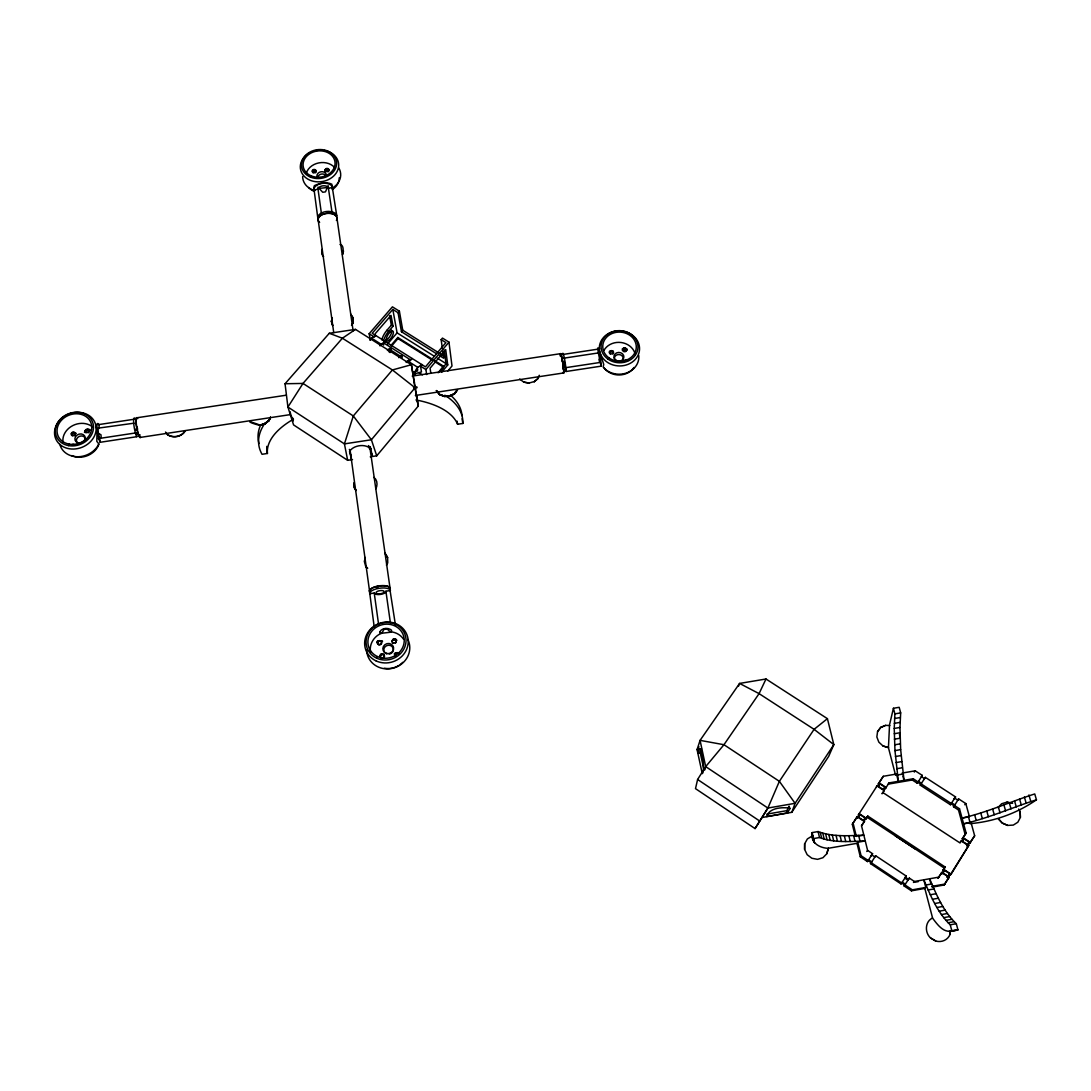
<?xml version="1.0" encoding="UTF-8"?>
<svg xmlns="http://www.w3.org/2000/svg" width="1091" height="1091" viewBox="0 0 1091 1091"><rect width="100%" height="100%" fill="white"/><g stroke="black" fill="none" stroke-linecap="round" stroke-linejoin="round"><path stroke-width="1.5" d="M321.981 253.944C322.486 242.938 320.522 255.362 323.632 256.644M826.869 853.667L828.328 848.266L826.869 853.667L822.941 857.717L817.541 859.34L811.84 858.249L807.163 854.689L804.612 849.398L804.626 843.82L807.395 838.924L812.072 836.101M804.612 849.398L804.681 843.738M879.837 783.829L878.037 786.611L883.124 789.925L884.91 787.143L879.837 783.829L879.223 784.743L878.214 784.088L883.287 776.301L896.461 774.037L898.343 781.306L894.961 750.608L894.238 728.447L894.893 713.869L893.42 708.277L899.189 707.309L900.675 712.887L899.98 727.465L900.661 749.626L904.03 780.324L902.898 775.974M374.227 627.066L369.685 592.822A10.596 4.009 -8.1 0 1 379 588.294A10.596 4.009 -8.1 0 1 389.923 589.576L395.488 625.307M599.341 350.743L603.718 364.367L603.173 367.135L605.982 369.904A19.924 17.388 3 0 0 628.034 372.399A19.924 17.388 3 0 0 638.767 355.557M378.632 624.638L374.227 593.04A5.946 2.25 -8.1 0 0 380.691 594.39A5.946 2.25 -8.1 0 0 385.969 591.267L390.483 590.422M599.45 349.106L599.532 348.07M950.302 931.537L950.002 934.442L950.384 931.469M563.42 358.23L598.345 352.939L597.663 348.315A9.942 1.05 81.6 0 1 599.532 352.843A9.942 1.05 81.6 0 1 601.1 364.762L601.114 366.167L566.065 371.499L565.574 368.99M598.345 352.939L601.114 366.167M813.531 840.875L813.559 838.584L819.518 837.533C834.056 842.975 850.053 841.516 865.258 840.929L857.771 842.238L856.994 843.329L828.069 848.321C819.546 847.952 810.136 842.688 812.154 832.597L818.1 831.56C832.61 837.111 848.621 835.706 863.827 835.147L857.853 836.197M889.82 725.542L885.578 725.365L880.723 727.411L877.573 731.584L876.85 736.957L878.828 742.112L883.014 745.985L888.442 747.676L895.588 775.292L896.461 774.037M765.991 678.997L759.077 693.631L723.96 744.717L705.686 766.618L697.599 779.492L695.499 788.643L755.054 828.587L767.9 808.049L779.369 781.333L814.091 729.333L827.414 718.669L765.991 678.997L739.589 683.43L700.067 740.366L697.067 749.626L702.263 773.628C706.095 770.682 700.19 737.284 697.94 753.295L700.367 752.981L701.118 750.226M704.936 769.782L705.686 766.618L700.067 740.366L723.96 744.717L779.369 781.333L795.094 803.317L791.793 812.318L762.5 817.432M365.308 557.46L364.339 561.415L365.703 566.42L367.585 568.288M332.209 318.163L331.378 321.313L332.687 325.418M343.529 250.998C340.406 261.622 346.474 245.27 339.997 244.507M331.528 321.272L332.346 318.163M328.173 185.647L325.445 191.88L322.718 192.275L318.722 187.938A5.264 2.987 11.2 0 1 317.999 187.147M389.064 351.929L388.86 350.838M893.42 708.277L889.547 724.738L888.442 747.676M538.108 378.413L534.235 381.714L538.108 378.413L539.24 375.263M370.722 449.137C365.99 443.232 353.157 445.019 349.529 451.592L351.561 459.406M738.416 686.334L739.589 683.43L759.077 693.631L814.091 729.333L833.824 744.621L828.696 756.349L791.793 812.318M270.445 417.321L269.068 420.376L264.895 423.744L259.549 425.122M259.726 424.985C243.307 418.876 250.289 423.308 259.617 425.272L264.949 423.894L269.122 420.54L270.5 417.485M270.391 417.198L269.095 420.349L264.977 423.649L259.617 425.272M95.667 423.826L97.017 430.863L96.799 441.35L98.763 443.805L97.44 446.464A21.029 17.783 -21.4 0 1 76.397 456.72A21.029 17.783 -21.4 0 1 59.855 444.351M789.802 808.649L789.529 808.076C781.852 807.163 769.36 807.613 766.591 816.559L787.62 812.89L789.802 808.649L789.134 806.235M1018.749 809.263L1020.167 811.813L1020.385 817.377L1017.848 822.219L1013.294 825.096L1007.648 825.41L1002.234 823.105L998.279 818.7L1002.329 823.023L1007.648 825.41M386.459 565.274L387.728 562.901L387.619 557.569L384.932 553.11L387.619 557.569M755.054 828.587L767.9 808.049L795.094 803.317L833.824 744.621L827.414 718.669M351.52 325.309L353.075 322.404L353.02 317.917L353.075 322.404M351.629 325.254L353.252 322.472L353.211 317.917L353.279 322.65L351.67 325.418M877.519 731.693L880.723 727.411M885.578 725.365L880.669 727.52M942.01 872.323L938.055 878.105L942.01 872.323L949.32 877.15L948.297 878.16L947.261 877.478L949.047 874.559L950.07 875.241L951.107 874.232L968.767 845.416L961.485 840.656L960.421 841.761M965.071 834.192L958.484 809.972L953.452 806.713L954.489 805.526L959.521 808.799L966.135 833.088L962.18 838.897L963.203 839.565L964.008 838.747L969.217 842.143L968.413 842.961L969.449 843.643L974.658 835.788L971.017 822.519L963.612 823.814C988.637 818.182 1012.243 807.449 1036.45 799.812L1034.745 793.948C1010.593 801.626 987.055 812.44 962.057 818.073L967.976 817.05M942.624 873.045L944.574 870.345L949.811 873.809L947.261 877.478M942.788 873.264L944.574 870.345M964.008 838.747L962.248 841.611L967.458 845.02L969.217 842.143M932.123 887.133L944.083 885.006L948.297 878.16M950.07 875.241L968.767 845.416M969.449 843.643L974.658 835.788M944.083 885.006L949.32 877.15M943.81 871.109L942.774 870.441L945.229 867.072L867.809 816.068L865.531 819.491L864.536 818.836L865.136 817.977L860.008 814.595L857.594 818.291M942.774 870.441L945.229 867.072M961.485 840.656L960.053 842.975L882.878 792.557L882.033 793.771L884.337 790.279L877.246 785.656L876.414 786.87M962.18 838.897L966.135 833.088M871.109 862.64L870.495 863.608L901.03 883.942L902.339 882.196L905.421 884.255L904.125 885.987L911.408 890.815L924.827 888.429L925.795 887.447L923.818 879.81C930.555 895.779 937.469 912.608 950.247 924.8L951.884 931.005C943.251 933.091 937.128 924.145 932.628 918.213L924.827 888.429M904.712 878.037L905.394 877.273L908.489 879.332L907.794 880.082L904.712 878.037L906.239 876.059L875.65 855.739L874.818 856.803M902.134 773.069L915.213 770.819L922.304 775.401L918.145 781.961L913.181 778.756L889.07 782.902L888.224 784.129L912.267 779.997L917.217 783.202L918.499 781.347L921.527 783.311L920.231 785.152L950.411 804.735L951.761 802.908L954.816 804.885L953.452 806.713M954.53 798.121L953.943 799.048L955.566 796.921L925.332 777.365L923.791 779.533L924.377 778.606L921.486 776.642M906.239 876.059L901.03 883.942M950.411 804.735L955.566 796.921M907.794 880.082L909.321 878.105L914.394 881.473L939.065 877.096M904.125 885.987L909.321 878.105M954.489 805.526L958.607 798.898L965.821 803.562L969.449 816.791M883.014 745.985L888.497 747.567M856.994 843.329L860.294 856.776L867.44 861.576L872.582 853.707L867.604 850.394L861.522 825.819L864.522 821.196L857.362 816.477L852.316 824.291L855.221 836.088M871.314 862.558L875.65 855.739M920.231 785.152L925.332 777.365M852.316 824.291L857.362 816.477M865.136 817.977L863.308 820.814L859.463 818.277M884.91 787.143L884.283 788.057L885.292 788.711L889.07 782.902M865.531 819.491L867.809 816.068M859.422 815.454L858.412 814.8L877.246 785.656M858.181 817.432L860.008 814.595M878.214 784.088L883.287 776.301M861.522 825.819L864.522 821.196M858.412 814.8L859.19 813.641L866.349 818.345M697.067 749.626L699.004 746.817M885.292 788.711L886.137 787.484L879.046 782.861M883.492 791.493L884.337 790.279M950.084 934.373C947.765 940.101 941.628 942.679 935.764 941.042L930.514 937.946C924.459 932.369 925.086 921.486 932.491 918.008M436.441 390.687L439.632 394.424L444.487 396.401L449.669 396.006L454.292 393.606L457.184 389.623M436.414 390.523L439.591 394.356L444.364 396.278L449.874 396.128L454.579 393.687L457.538 389.814L454.606 393.851L449.901 396.292L444.501 396.551L439.659 394.587L436.468 390.837M914.299 772.073L915.213 770.819M912.267 779.997L913.181 778.756M860.294 856.776L861.085 855.726L857.771 842.238M921.363 776.656L922.304 775.401M917.217 783.202L918.145 781.961M866.786 851.471L867.604 850.394M872.582 853.707L871.15 855.726L871.764 854.935L874.832 856.967M867.44 861.576L868.259 860.526L861.085 855.726M870.495 863.608L871.723 861.863L868.668 859.817L868.054 860.608L904.725 885.006M185.265 430.904C181.788 436.905 173.033 438.623 167.482 434.6C173.196 438.364 181.706 436.727 185.197 430.74M866.99 817.2L915.581 849.207M441.596 372.317L447.733 364.967L445.714 349.597L430.072 368.212L430.836 373.258M370.258 456.829L376.722 455.833L418.208 406.138L416.107 392.828M447.719 371.131L452.001 366.003L448.974 342.138L442.469 338.087L441.159 339.642L442.305 348.084M438.05 372.74L443.505 366.208L397.792 337.474L391.192 345.179M438.841 372.454L446.014 363.889L444.173 350.034M441.473 369.876L443.655 367.272L435.091 361.885M426.69 374.568L425.899 369.563L448.974 342.138M420.553 366.194L421.849 364.449L417.894 367.435A3.928 1.405 -58.1 0 0 415.371 371.035A3.928 1.405 -58.1 0 0 415.371 373.64L421.481 371.949L420.553 366.194L425.899 369.563M391.396 346.256L397.997 338.551L397.792 337.474M387.578 343.951L397.083 332.878L392.815 309.449L372.208 333.287L425.463 366.876L445.905 342.601L441.159 339.642M436.632 353.811L401.447 331.732L402.743 330.218L399.401 311.208L392.419 306.844L369.14 333.751L370.504 340.16M381.836 339.887A9.996 3.818 -58.4 0 1 387.019 330.191L391.342 325.173L389.61 315.858M383.527 340.951A9.996 3.818 -58.4 0 1 388.723 331.255L393.046 326.236L391.028 315.381L375.249 333.655M401.447 331.732L398.079 312.735L399.401 311.208M957.571 800.085L958.607 798.898M352.502 459.57L347.661 460.32L293.561 424.904L287.915 407.052L285.051 383.746L329.291 333.287L355.489 329.387L411.416 364.721L413.762 379.177M958.484 809.972L959.521 808.799M964.758 804.749L965.821 803.562M406.125 362.362L407.311 361.094A4.405 1.609 -58.1 0 1 409.67 361.557M398.665 357.643L399.838 356.375A4.405 1.623 -58.1 0 1 402.061 357.698M387.4 350.525L388.587 349.256A4.391 1.664 -58.2 0 1 390.905 348.82A4.391 1.664 -58.2 0 1 390.019 352.57M913.453 882.469L914.394 881.473M379.982 345.833L381.168 344.579A4.391 1.677 -58.2 0 1 383.609 345.097M971.017 822.519L969.94 823.65C993.737 821.714 1016.867 813.409 1036.45 799.812M997.979 807.626L1001.633 803.753L1006.884 802.171L1012.543 803.249M911.408 890.815L912.349 889.833L925.795 887.447M1006.884 802.171L1012.462 803.331M949.047 874.559L949.811 873.809M1020.385 817.377L1020.167 811.813M930.514 937.946L935.764 941.042M407.066 362.526A3.928 1.432 -58.1 0 1 408.211 361.312L412.221 358.53M380.05 345.452A3.9 1.5 -58.2 0 1 381.209 344.265L385.246 341.36L383.937 343.092L410.884 360.098M369.944 340.16A3.9 1.514 -58.2 0 1 371.636 338.224L375.699 335.332L374.39 337.064L369.14 333.751M355.489 329.387L342.397 338.224L302.998 383.432L287.915 407.052L344.429 443.887L371.39 439.755L415.044 387.755L411.416 364.721L392.405 369.958L353.307 415.957L344.429 443.887L347.661 460.32M439.659 394.587C443.219 396.319 450.46 396.865 454.292 393.606M98.231 438.787L101.163 437.314L100.972 434.736L97.467 433.004M519.616 379.027L523.789 382.136L529.067 383.05L534.235 381.55M950.479 931.373L957.953 929.914L956.316 923.709C943.429 911.585 936.433 894.756 929.627 878.773L930.814 883.355M950.534 930.732L956.534 930.282M949.02 931.469L957.953 929.914M930.282 894.756L936.146 893.706M932.491 899.27L938.369 898.22M934.714 903.525L940.619 902.462M936.951 907.494L942.883 906.444M939.201 911.19L945.147 910.126M941.438 914.572L947.411 913.508M943.674 917.64L949.661 916.563M945.883 920.368L951.911 919.29M948.079 922.768L954.12 921.677M950.247 924.8L956.316 923.709M915.104 882.183L918.377 881.596M925.932 885.006L931.769 883.969M931.619 886.41L945.106 884.024M928.086 889.997L933.937 888.947M766.878 814.131L787.62 810.531M895.425 756.527L901.125 755.558M895.997 762.582L901.684 761.6M896.679 768.732L902.366 767.764M897.457 774.978L903.143 774.01M894.334 723.374L900.089 722.392M894.238 728.447L899.98 727.465M894.252 733.725L899.98 732.743M894.375 739.18L900.089 738.212M894.62 744.812L900.32 743.844M894.961 750.608L900.661 749.626M894.893 713.869L900.675 712.887M894.552 718.505L900.32 717.523M369.604 593.79L374.227 593.04M293.493 419.162A91.549 42.249 -7.2 0 0 267.418 453.474L262.045 454.292A112.782 52.75 -7.4 0 1 265.413 422.531M415.944 399.947A91.439 42.249 -7.4 0 1 457.593 424.249L462.857 423.444L462.066 418.767M136.975 417.758L285.733 395.283M412.207 376.095L560.651 353.661M136.58 434.109L136.798 436.714L100.208 442.278L99.581 440.928A10.187 2.005 79.5 0 1 96.99 428.872A10.187 2.005 79.5 0 1 98.34 423.744L98.94 424.563L135.352 419.067M597.568 349.215L562.683 354.493L562.724 353.593A9.969 0.846 81.4 0 1 564.374 358.162A9.969 0.846 81.4 0 1 566.024 370.094L566.065 371.499M100.208 442.278L99.608 437.682A5.714 1.132 79.5 0 1 98.163 430.931A5.714 1.132 79.5 0 1 98.913 428.04L134.016 423.185M413.503 387.36L416.871 386.841M413.653 388.246L417.021 387.741M99.922 438.364L136.484 432.813M565.315 367.735L600.323 362.43M140.262 437.423L290.615 414.566M415.371 395.488L563.392 372.986A9.969 0.832 81.4 0 0 563.883 371.99L563.829 370.422A9.969 0.832 81.4 0 0 562.179 358.489A9.969 0.832 81.4 0 0 560.542 353.934L560.488 354.93A9.969 0.832 81.4 0 0 560.556 356.498M336.737 215.595L332.141 186.288A9.519 5.741 -5.4 0 0 322.09 183.37A9.519 5.741 -5.4 0 0 313.949 188.866L317.849 218.309L317.836 216.986A9.587 5.632 -5.6 0 1 326.059 211.545A9.587 5.632 -5.6 0 1 336.164 214.354L336.778 215.595M313.963 190.216L318.095 188.948A5.346 3.218 -5.4 0 1 322.65 185.865A5.346 3.218 -5.4 0 1 328.296 187.488L332.114 212.895M328.596 188.143L332.714 187.557M327.191 187.57L317.754 188.511M699.045 749.162L701.499 748.849M285.051 383.746L302.998 383.432L353.307 415.957L371.39 439.755L376.722 455.833M329.291 333.287L342.397 338.224L392.405 369.958L415.044 387.755L418.208 406.138M392.815 309.449L398.079 312.735M402.743 330.218L444.964 356.689M391.342 325.173L393.046 326.236M439.455 355.571L443.669 358.216L442.769 351.466M397.083 332.878L434.491 356.362M437.368 358.175L447.433 364.489M446.014 363.889L447.733 364.967M387.019 330.191L388.723 331.255M397.997 338.551L432.241 360.085M389.978 349.625L400.82 356.471M371.636 338.224L381.209 344.265M408.211 361.312L417.894 367.435M418.617 372.467L422.408 374.854M412.862 371.908L415.616 373.654M954.72 798.162L957.775 800.139M921.159 783.924L951.434 803.549M917.804 782.274L920.818 784.224M950.997 803.794L954.039 805.772M963.244 837.793L970.526 842.552M966.653 845.825L967.69 846.507M895.22 835.788L944.233 868.081M943.797 869.404L951.107 874.232M941.751 872.582L948.024 876.714M940.988 873.346L942.024 874.014M905.039 884.992L912.349 889.833M705.686 766.618L767.9 808.049M697.599 779.492L759.472 820.882M373.94 477.408C377.595 479.985 377.677 485.427 375.809 488.877M367.544 568.152L365.703 566.42M349.338 449.397L350.047 450.283M165.518 432.036L167.564 434.764M385.9 591.158L390.387 622.729M137.63 418.726L137.084 417.894A10.174 1.759 79.6 0 0 135.993 422.967A10.174 1.759 79.6 0 0 138.502 435.023L139.143 436.523A10.174 1.759 79.6 0 0 140.63 437.177A10.01 1.732 79.6 0 1 136.757 427.058A10.01 1.732 79.6 0 1 137.507 418.248M368.444 445.564L369.754 447.596M353.061 318.081L350.77 314.167M353.252 318.081L350.606 314.235M813.15 837.002L812.127 834.929M356.048 490.541L354.302 487.677L354.234 482.549L354.261 487.527L356.007 490.405M1018.667 809.345L1020.071 811.895M136.798 436.714L136.211 435.364A10.174 1.773 79.6 0 1 133.702 423.322A10.174 1.773 79.6 0 1 134.807 418.235M369.781 446.533L370.654 448.715L370.299 446.996M264.977 423.649L269.122 420.54M290.642 413.844L290.029 411.662M291.12 415.303L293.029 421.126L292.62 417.839M1028.908 794.957L1030.613 800.821M1024.381 797.016L1026.072 802.853M1019.594 799.062L1021.271 804.885M1014.603 801.094L1016.267 806.904M1009.38 803.112L1011.03 808.922M1003.979 805.117L1005.616 810.899M998.388 807.081L1000.011 812.863M992.633 809.017L994.256 814.786M986.741 810.927L988.351 816.682M331.337 321.149L332.564 325.541M980.727 812.795L982.309 818.536M789.652 808.895L788.97 806.481L786.952 810.49L787.62 812.89M974.59 814.609L976.172 820.35M968.358 816.368L969.926 822.109M350.497 453.979L351.37 457.224M564.538 365.826L564.947 366.971L564.552 362.103M858.631 835.447L860.049 841.229M853.094 823.16L856.353 836.456M853.639 835.638L855.058 841.434M848.866 835.72L850.284 841.529M844.325 835.692L845.743 841.529M840.043 835.556L841.447 841.406M836.02 835.311L837.424 841.175M832.269 834.956L833.674 840.847M370.64 448.401L372.413 456.174L372.004 454.047M828.805 834.506L830.21 840.397M825.655 833.933L827.06 839.838M822.805 833.251L824.223 839.184M820.282 832.46L821.7 838.42M818.1 831.56L819.518 837.533M812.154 832.597L814.541 842.907M812.018 833.797L813.913 841.925M599.491 361.721L598.973 359.266M699.849 750.976L704.009 770.014M562.179 359.621L562.492 361.353M562.124 360.194L562.451 362.062M412.875 371.758L413.434 375.059M413.966 379.723L414.485 382.736M416.394 395.297L417.58 402.143M414.471 371.854L415.03 375.154M457.074 421.126L457.593 424.249M416.135 393.851L414.13 381.509M415.057 386.173L415.576 389.501M336.969 218.132L353.116 330.805M899.584 734.366L900.143 738.389L899.516 734.475M318.095 189.629L321.313 212.759M350.17 450.651L369.508 590.749M318.149 219.796L333.737 332.741M267.418 453.474L266.859 448.715A91.426 42.44 -7.2 0 1 266.777 446.369M562.997 365.921L563.283 369.085M563.256 366.835L563.42 369.467M98.94 424.563L99.213 428.449M523.789 382.136L529.067 383.05M72.674 435.909A1.977 1.677 -21.4 0 1 71.761 433.741A1.977 1.677 -21.4 0 1 74.352 432.663A1.977 1.677 -21.4 0 1 75.265 434.845M74.611 435.582A1.977 1.677 -21.4 0 1 74.161 435.827M85.753 432.472A1.977 1.664 -20.9 0 1 87.062 429.759A1.977 1.664 -20.9 0 1 89.285 431.586M88.807 432.418A1.977 1.664 -20.9 0 1 88.426 432.745M77.979 443.328A4.65 3.941 -21.4 0 1 79.425 436.345A4.65 3.941 -21.4 0 1 85.439 440.259M85.289 432.622A3.587 3.041 -21 0 1 89.857 430.413M67.056 414.771A21.234 17.906 -21.2 0 1 96.076 430.277A21.234 17.906 -21.2 0 1 63.687 446.996A21.234 17.906 -21.2 0 1 65.842 415.412M84.457 432.391A3.6 3.041 -21 0 1 90.062 429.69M135.911 430.086A3.996 0.696 79.6 0 1 135.666 429.158M71.529 435.323A3.6 3.041 -21.4 0 1 76.22 433.345M98.967 444.119A18.602 15.738 -21.4 0 1 71.692 455.574M71.392 433.563A3.6 3.041 -21.4 0 1 72.892 432.486M63.005 442.128A17.497 14.797 -21.4 0 1 72.824 425.572A17.497 14.797 -21.4 0 1 92.68 427.058M72.401 444.528A1.991 1.677 -21.8 0 1 73.888 444.487M137.439 429.622A7.419 1.282 79.6 0 1 137.057 427.727M610.346 354.098A1.882 1.637 2.6 0 1 610.087 351.793A1.882 1.637 2.6 0 1 612.719 351.588A1.882 1.637 2.6 0 1 612.992 353.893M622.252 348.956A3.409 2.973 3.2 0 1 622.975 348.506M623.82 348.247A3.409 2.973 3.2 0 1 625.579 348.329M626.384 348.67A3.409 2.973 3.2 0 1 627.08 349.175M613.415 352.543A1.882 1.637 2.6 0 1 610.374 353.525A1.882 1.637 2.6 0 1 610.892 350.729A1.882 1.637 2.6 0 1 613.415 352.543A3.409 2.973 2.6 0 0 609.214 352.707M624.407 361.598A1.882 1.65 3.4 0 1 627.925 360.562M609.269 351.602A3.423 2.987 2.6 0 1 613.415 351.466M614.492 359.13A4.419 3.859 3 0 1 617.547 354.698A4.419 3.859 3 0 1 622.906 357.03A4.419 3.859 3 0 1 620.793 361.871M616.388 361.598A4.419 3.859 3 0 1 614.874 360.085M624.338 361.748A1.882 1.637 3.4 0 1 625.825 360.235M633.994 367.476A17.633 15.397 3 0 1 604.209 368.117M623.002 331.214A20.115 17.511 3 0 1 635.057 359.648A20.115 17.511 3 0 1 600.814 354.82A20.115 17.511 3 0 1 621.706 331.037M603.95 350.416A16.583 14.469 3 0 1 621.161 342.519A16.583 14.469 3 0 1 635.235 354.548M622.184 350.061A3.409 2.973 3.2 0 1 626.998 350.279M326.045 171.764A1.8 1.473 -7.8 0 1 325.909 169.514A1.8 1.473 -7.8 0 1 328.636 169.664A1.8 1.473 -7.8 0 1 327.832 171.86M312.476 170.796A3.273 2.687 -8.3 0 1 315.694 170.237M312.449 171.819A1.8 1.473 -8.3 0 1 314.29 170.101A1.8 1.473 -8.3 0 1 316.008 171.737M315.872 172.119A1.8 1.473 -8.3 0 1 314.876 172.937M313.499 172.964A1.8 1.473 -8.3 0 1 312.558 172.187M324.259 150.463A19.27 15.779 -8 0 1 336.233 173.005A19.27 15.779 -8 0 1 306.053 177.928A19.27 15.779 -8 0 1 309.762 152.822M314.358 150.994A19.27 15.779 -8 0 1 317.631 150.34M317.304 177.315A4.773 3.914 -8.1 0 1 321.054 171.737A4.773 3.914 -8.1 0 1 326.4 175.883M317.931 177.206A4.228 3.478 -8.1 0 1 321.545 174.042A4.228 3.478 -8.1 0 1 325.991 175.937M325.05 171.532A3.273 2.687 -7.9 0 1 328.868 170.455M324.777 170.264A3.273 2.687 -7.8 0 1 328.596 169.187M338.796 167.973A19.093 15.683 -8.1 0 1 335.332 185.961L332.182 188.157L331.841 184.215C326.523 181.501 319.513 183.206 314.331 185.675L313.663 188.116L315.04 190.53L312.312 189.752A19.093 15.683 -8.1 0 1 302.643 176.606M312.776 172.064A3.273 2.687 -8.3 0 1 315.995 171.505M336.396 220.45A9.601 5.632 -5.6 0 0 337.064 217.518L336.423 216.127A9.601 5.632 -5.6 0 0 326.304 213.318A9.601 5.632 -5.6 0 0 318.067 218.759L318.095 220.232A9.601 5.632 -5.6 0 0 318.749 221.609M339.233 177.792A16.897 13.883 -8.1 0 1 332.237 189.629M314.113 191.293A16.897 13.883 -8.1 0 1 308.671 187.488M306.353 173.06A15.888 13.051 -8.1 0 1 318.763 162.914A15.888 13.051 -8.1 0 1 334.528 167.4M140.207 434.995A7.705 1.336 79.6 0 1 139.471 434.804M137.561 429.172A7.705 1.336 79.6 0 1 137.18 427.181M376.313 587.422A8.032 3.055 -8 0 1 378.291 586.917M370.585 592.645A10.433 3.969 -8 0 1 377.827 586.072A10.433 3.969 -8 0 1 390.142 588.785L369.876 447.46A10.051 4.609 -7.3 0 1 369.385 448.701M319.622 222.455A9.451 5.537 -5.6 0 1 325.95 213.563A9.451 5.537 -5.6 0 1 336.737 219.591M393.06 639.162A3.723 3.45 -16.6 0 1 395.883 639.053M393.319 643.267A2.046 1.896 -16.6 0 1 392.624 640.444A2.046 1.896 -16.6 0 1 395.733 640.185A2.046 1.896 -16.6 0 1 395.351 643.09M402.715 662.346A19.215 17.838 -17.5 0 1 400.22 664.542M398.842 665.469A19.215 17.838 -17.5 0 1 384.359 668.237M394.506 654.627A3.723 3.464 -17.2 0 1 397.86 653.032M396.183 656.346A2.046 1.909 -17.1 0 1 395.556 653.223A2.046 1.909 -17.1 0 1 398.87 653.754M392.446 640.458A3.709 3.45 -16.6 0 1 395.174 639.667M396.115 639.871A3.709 3.45 -16.6 0 1 396.947 640.294M386.828 653.973A4.814 4.459 -17.5 0 1 384.987 646.895A4.814 4.459 -17.5 0 1 392.774 647.399A4.814 4.459 -17.5 0 1 389.282 654.136M395.474 656.168A2.046 1.909 -17.1 0 1 395.869 653.468A2.046 1.909 -17.1 0 1 398.72 653.741M380.323 654.518A3.737 3.478 -18.3 0 1 381.154 654M394.274 653.823A3.737 3.478 -17.2 0 1 394.942 653.127M376.995 642.804A3.723 3.45 -17.8 0 1 382.082 641.535M407.87 639.462A21.711 20.156 -17.4 0 1 392.992 668.197A21.711 20.156 -17.4 0 1 366.631 649.922M369.985 592.672A10.596 4.023 -8 0 1 369.331 591.731L369.385 590.654A10.596 4.023 -8 0 1 378.686 586.112A10.596 4.023 -8 0 1 389.61 587.408L390.237 588.363A10.596 4.023 -8 0 1 390.142 589.426M376.736 641.999A3.723 3.45 -17.7 0 1 378.154 640.731M381.85 640.717A3.723 3.45 -17.7 0 1 382.586 641.276M370.613 652.623A18.07 16.774 -17.4 0 1 378.863 634.567L381.768 633.244L392.378 632.016A18.07 16.774 -17.4 0 1 403.493 639.108M379.913 656.005A3.737 3.464 -18.4 0 1 384.223 654.6M560.379 355.911A9.805 0.818 81.4 0 1 561.442 355.911A9.805 0.818 81.4 0 1 563.461 368.226A9.805 0.818 81.4 0 1 563.092 372.413M391.11 329.918A5.864 2.25 -58.4 0 1 390.523 335.251A5.864 2.25 -58.4 0 1 385.764 340.065M444.828 395.215A113.055 52.763 -7.1 0 1 462.857 423.444M450.706 395.365A112.918 52.995 -7 0 1 462.011 415.644M258.99 443.587A112.632 52.982 -7.4 0 1 260.449 425.367M379.736 631.907L380.05 632.985L381.768 633.244L384.046 629.371L387.1 628.88L390.196 631.894L391.014 631.539A5.864 1.977 5.9 0 0 390.442 629.452C387.005 627.489 381.686 628.184 379.736 631.907M416.216 370.94C417.567 373.258 418.712 365.908 416.216 370.94M72.361 435.377A1.977 1.677 -21.4 0 0 75.129 433.427A1.977 1.677 -21.4 0 0 72.088 432.459A1.977 1.677 -21.4 0 0 72.361 435.377M86.653 432.568A1.977 1.677 -20.9 0 0 88.93 430.181A1.977 1.677 -20.9 0 0 85.657 429.84A1.977 1.677 -20.9 0 0 86.653 432.568M77.829 442.769A5.25 4.432 -21.3 0 0 85.18 437.6A5.25 4.432 -21.3 0 0 77.134 435.036A5.25 4.432 -21.3 0 0 77.829 442.769M68.678 445.633A19.474 16.42 -21.2 0 0 93.049 423.553A19.474 16.42 -21.2 0 0 61.491 418.071A19.474 16.42 -21.2 0 0 68.678 445.633M69.197 444.119A17.701 14.919 -21.2 0 0 91.358 424.058A17.701 14.919 -21.2 0 0 62.664 419.053A17.701 14.919 -21.2 0 0 69.197 444.119M623.575 351.425A1.868 1.637 3.2 0 0 626.52 350.266A1.868 1.637 3.2 0 0 623.847 348.615A1.868 1.637 3.2 0 0 623.575 351.425M623.616 350.852A1.882 1.637 3.2 0 0 626.548 349.693A1.882 1.637 3.2 0 0 623.888 348.029A1.882 1.637 3.2 0 0 623.616 350.852M616.183 360.385A4.978 4.337 3 0 0 623.875 357.084A4.978 4.337 3 0 0 616.674 352.87A4.978 4.337 3 0 0 616.183 360.385M607.66 358.857A18.452 16.051 3 0 0 637.69 349.734A18.452 16.051 3 0 0 613.237 331.528A18.452 16.051 3 0 0 607.66 358.857M608.737 357.725A16.774 14.592 3 0 0 636.039 349.447A16.774 14.592 3 0 0 613.81 332.891A16.774 14.592 3 0 0 608.737 357.725M325.909 171.11A1.8 1.473 -7.8 0 0 328.759 169.978A1.8 1.473 -7.8 0 0 326.291 168.546A1.8 1.473 -7.8 0 0 325.909 171.11M313.349 172.31A1.8 1.473 -8.3 0 0 315.858 170.701A1.8 1.473 -8.3 0 0 313.035 169.773A1.8 1.473 -8.3 0 0 313.349 172.31M310.485 177.11A17.674 14.456 -8 0 0 336.669 163.023A17.674 14.456 -8 0 0 310.035 152.017A17.674 14.456 -8 0 0 310.485 177.11M311.262 175.91A16.065 13.147 -8 0 0 335.073 163.118A16.065 13.147 -8 0 0 310.853 153.095A16.065 13.147 -8 0 0 311.262 175.91M381.577 657.778A2.059 1.909 -18.3 0 0 384.332 655.582A2.059 1.909 -18.3 0 0 381.045 654.505A2.059 1.909 -18.3 0 0 381.577 657.778M381.7 658.187A2.046 1.909 -18.3 0 0 384.455 655.991A2.046 1.909 -18.3 0 0 381.168 654.914A2.046 1.909 -18.3 0 0 381.7 658.187M393.21 642.844A2.046 1.896 -16.6 0 0 396.156 640.935A2.046 1.896 -16.6 0 0 393.033 639.558A2.046 1.896 -16.6 0 0 393.21 642.844M378.795 644.74A2.046 1.896 -17.7 0 0 381.645 642.667A2.046 1.896 -17.7 0 0 378.427 641.467A2.046 1.896 -17.7 0 0 378.795 644.74M378.672 644.317A2.046 1.896 -17.7 0 0 381.523 642.244A2.046 1.896 -17.7 0 0 378.304 641.044A2.046 1.896 -17.7 0 0 378.672 644.317M386.269 653.332A5.414 5.032 -17.4 0 0 393.551 647.563A5.414 5.032 -17.4 0 0 384.864 644.713A5.414 5.032 -17.4 0 0 386.269 653.332M376.136 660.928A21.929 20.334 -17.2 0 0 408.211 640.949A21.929 20.334 -17.2 0 0 374.922 625.566A21.929 20.334 -17.2 0 0 376.136 660.928M377.5 593.749A4.159 1.582 -8.1 0 0 384.182 591.963A4.159 1.582 -8.1 0 0 378.632 590.899A4.159 1.582 -8.1 0 0 377.5 593.749M376.613 658.146A20.115 18.642 -17.2 0 0 406.043 639.831A20.115 18.642 -17.2 0 0 375.522 625.702A20.115 18.642 -17.2 0 0 376.613 658.146M377.459 656.577A18.288 16.951 -17.2 0 0 404.229 639.953A18.288 16.951 -17.2 0 0 376.49 627.093A18.288 16.951 -17.2 0 0 377.459 656.577M389.119 340.269A5.864 2.237 -58.4 0 0 393.224 331.405A5.864 2.237 -58.4 0 0 387.073 336.383A5.864 2.237 -58.4 0 0 389.119 340.269"/></g></svg>
